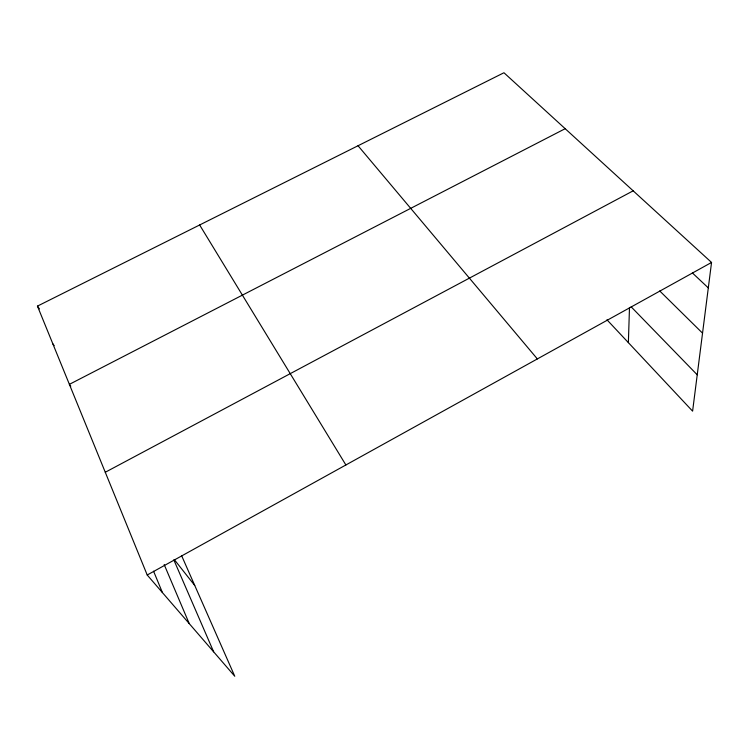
<?xml version="1.0" encoding="UTF-8"?>
<svg xmlns="http://www.w3.org/2000/svg" width="749" height="749" viewBox="0 0 749 749"><rect width="100%" height="100%" fill="white"/><g stroke="black" fill="none" stroke-linecap="round" stroke-linejoin="round"><path stroke-width="1.12" d="M628.374 342.639L629.488 307.446M181.717 555.898L234.765 676.253L147.216 575.007L37.45 306.116L503.955 72.747L711.55 262.45L692.6 411.154L606.962 319.795M147.216 575.007L711.55 262.45M105.272 472.263L633.167 190.826M565.177 128.697L69.385 384.349L70.781 386.212M692.404 272.954L708.311 287.897M659.738 290.958L702.543 333.155M631.154 306.828L697.235 374.818M358.041 145.746L537.351 358.93M174.339 559.643L194.749 585.465M52.842 343.828L54.171 345.654M37.45 306.116L39.425 308.897M199.646 224.981L345.888 464.979M173.852 559.971L213.662 651.845M164.181 564.559L189.235 623.599M153.564 571.197L162.43 592.599"/></g></svg>
